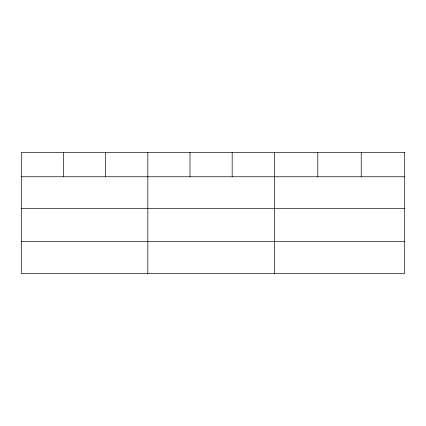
<?xml version="1.0" encoding="UTF-8"?>
<svg xmlns="http://www.w3.org/2000/svg" width="426" height="426" viewBox="0 0 426 426"><rect width="100%" height="100%" fill="white"/><g stroke="black" fill="none" stroke-linecap="round" stroke-linejoin="round"><path stroke-width="0.64" d="M21.3 176.763L404.7 176.763M21.3 208.671L404.7 208.671M21.3 241.553L404.7 241.553M361.248 152.54L361.248 176.763M317.796 152.54L317.796 176.763M274.344 152.54L274.344 273.46M232.17 152.54L232.17 176.763M189.996 152.54L189.996 176.763M147.822 152.54L147.822 273.46M105.648 152.54L105.648 176.763M63.474 152.54L63.474 176.763M404.7 152.54L21.3 152.54L21.3 273.46L404.7 273.46L404.7 152.54"/></g></svg>
